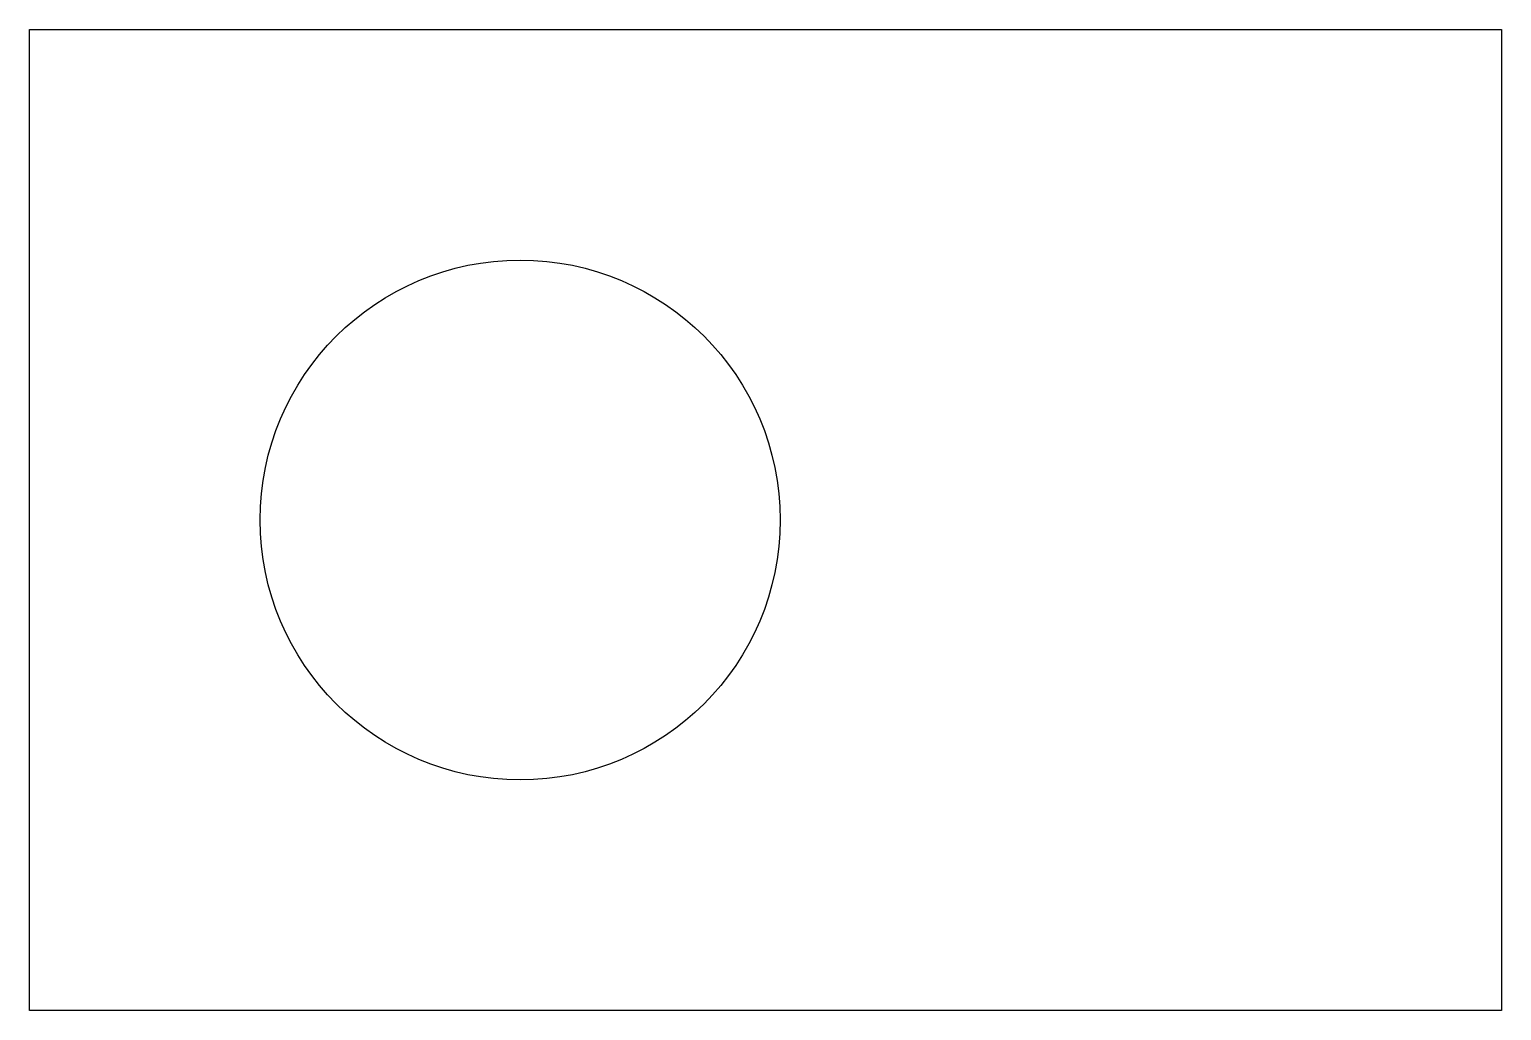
# Model space of a CAD drawing. Header units: millimetres. Extents: x -19.1 to 0, y -146.1 to -133.4.
import ezdxf

# ---------------------------------------------------------------- set-up
doc = ezdxf.new("R2010")
doc.units = ezdxf.units.MM
doc.layers.get('0').update_dxf_attribs({"linetype": 'CONTINUOUS'})

msp = doc.modelspace()

# ---------------------------------------------------------------- linework, layer by layer
msp.add_lwpolyline([(0, -133.35), (0, -146.05), (-19.05, -146.05), (-19.05, -133.35)], close=True)
msp.add_circle((-12.7, -139.7), 3.365)

doc.saveas('drawing.dxf')
